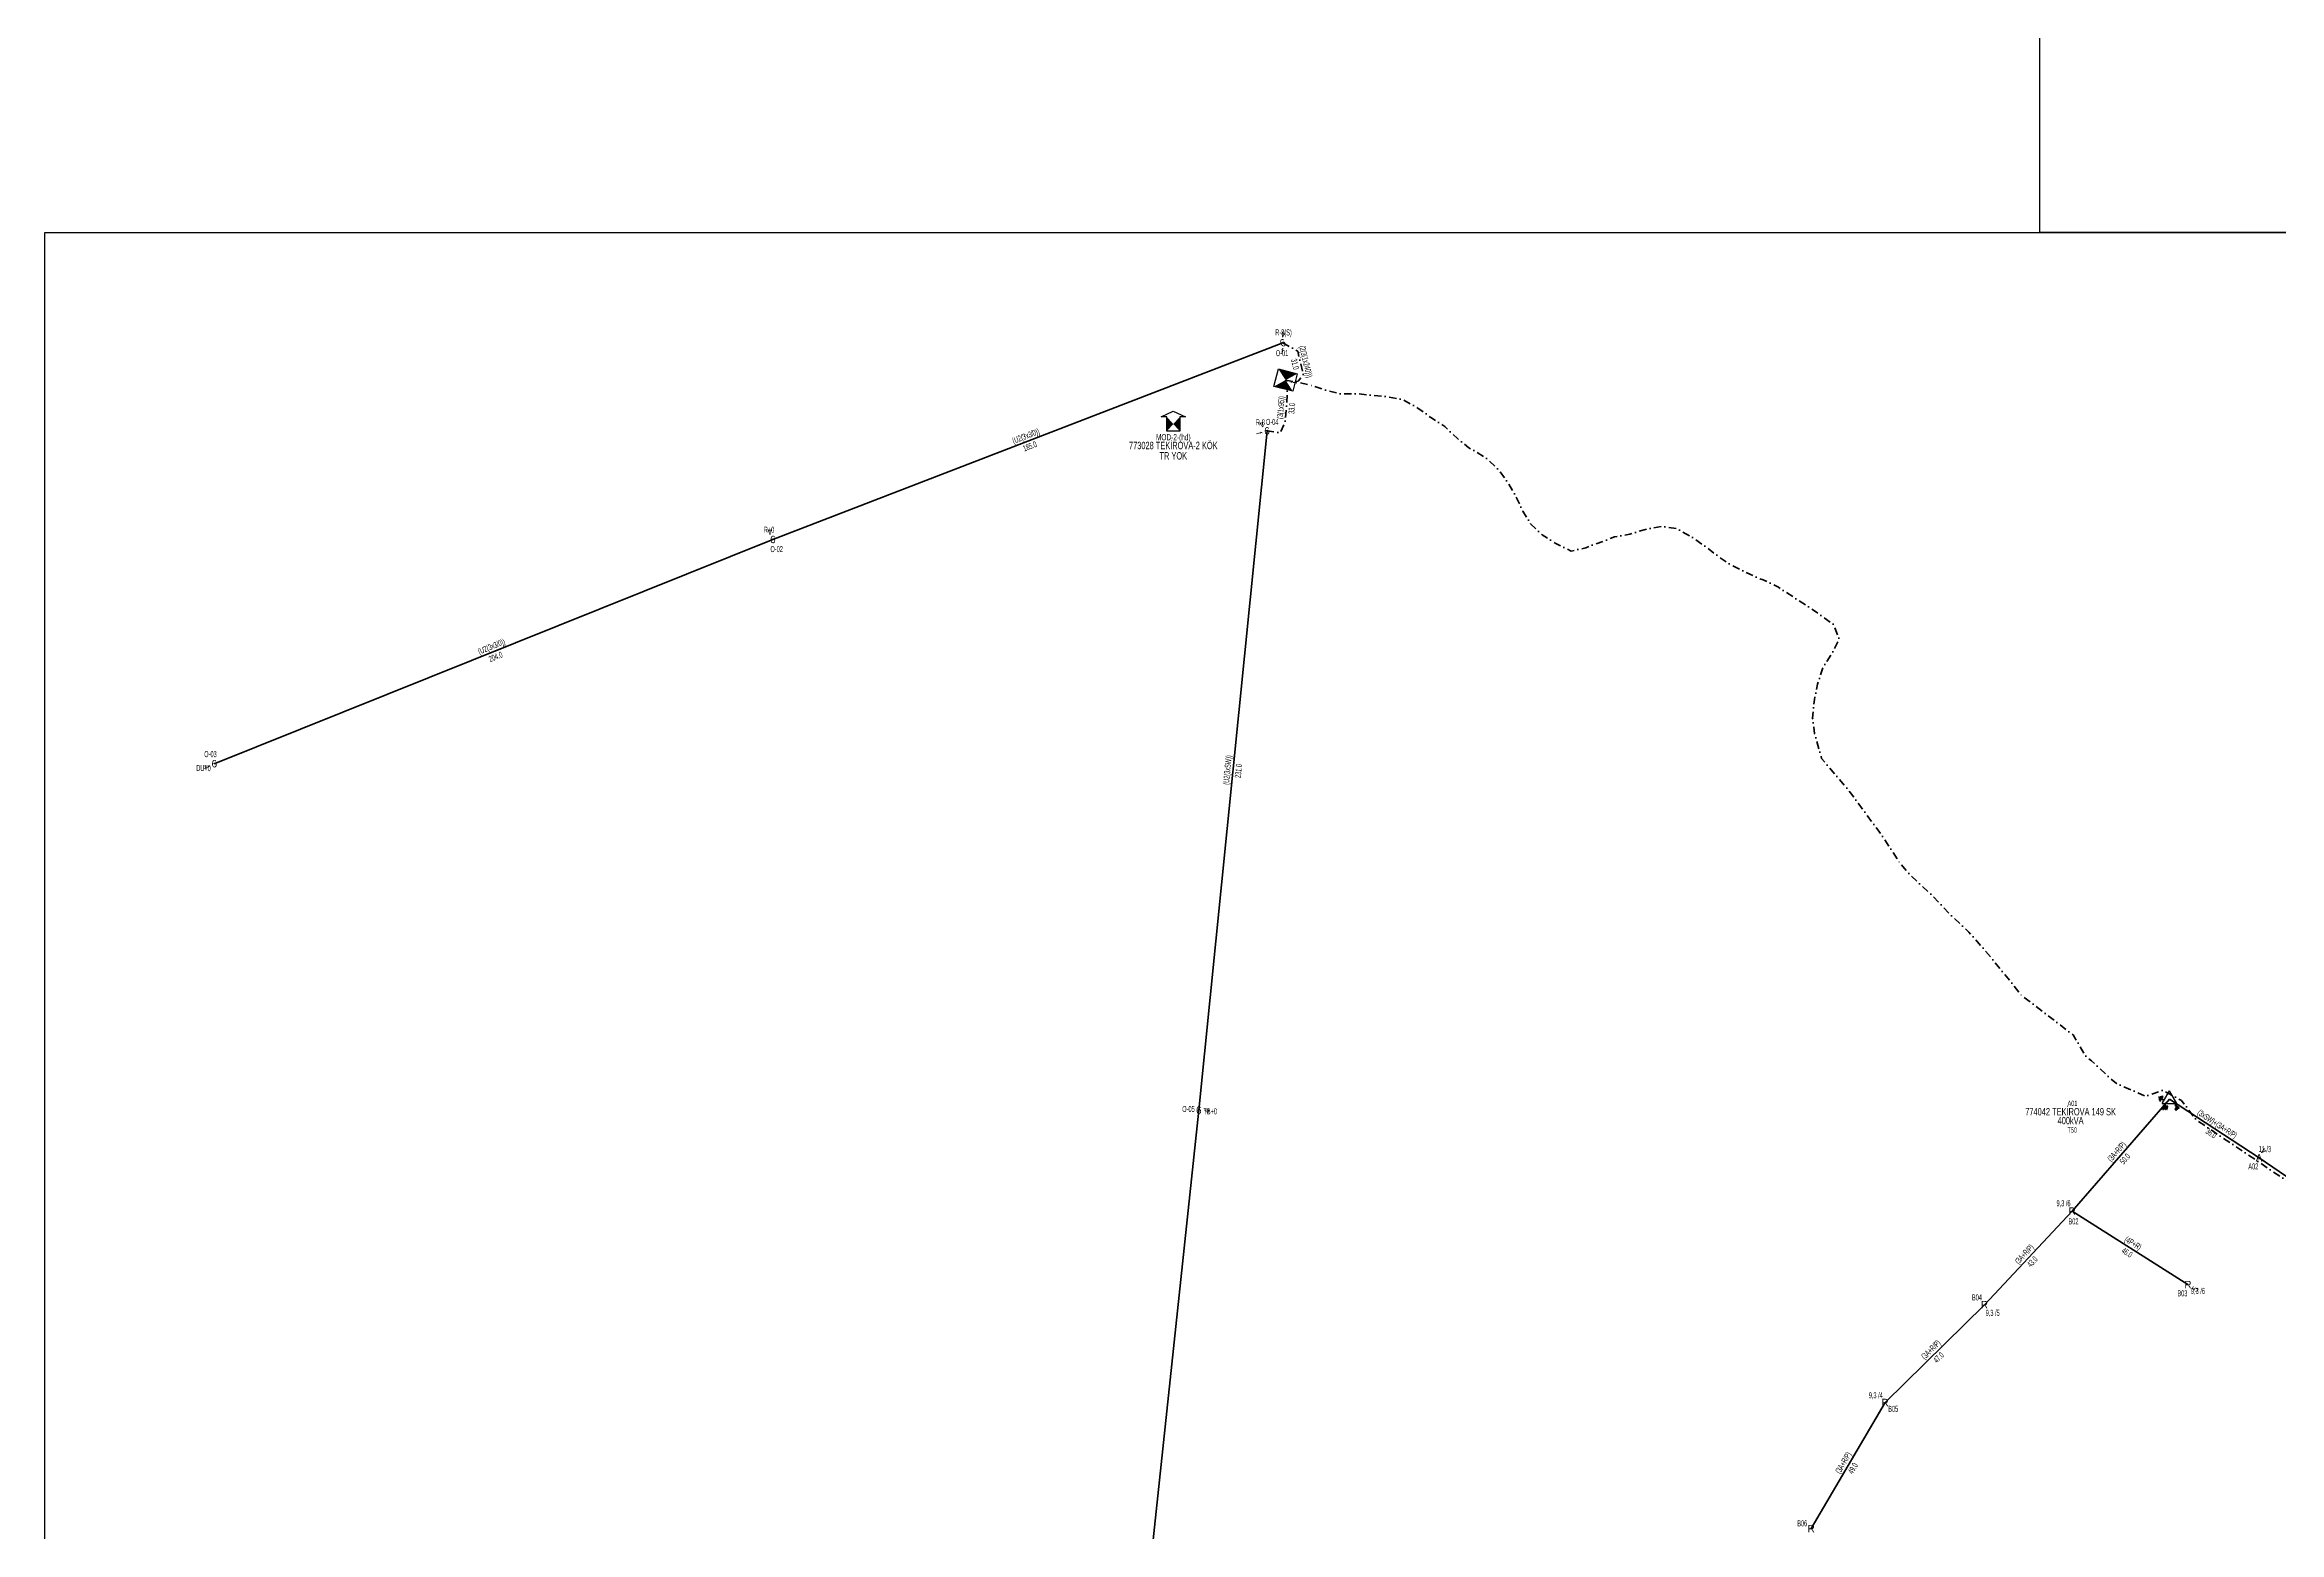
# Model space of a CAD drawing. Header units: millimetres. Extents: x 545573 to 547771, y 4041066 to 4042863.
# Drawn here: x 545573 to 546329, y 4041516 to 4042019 of the extents above; entities that cross this region are included whole.
import ezdxf
from ezdxf.enums import TextEntityAlignment as Align

# ---------------------------------------------------------------- set-up
doc = ezdxf.new("R2010")
doc.units = ezdxf.units.MM
doc.linetypes.add('DASHDOT', pattern=[5, 2.5, -1.25, 0, -1.25])
doc.layers.add('ANTET', color=250, linetype='Continuous')
for name, color, linetype, lineweight in [('DIREK_AG_MEVCUT', 120, 'Continuous', 25), ('DIREK_ENH_MEVCUT', 6, 'Continuous', 25), ('DIREK_OG_MEVCUT', 16, 'Continuous', 25), ('HAT_AG_HAVAI_MEVCUT', 126, 'Continuous', 50), ('HAT_ENH_HAVAI_MEVCUT', 6, 'Continuous', 70), ('HAT_ENH_YERALTI_MEVCUT', 6, 'DASHDOT', 70), ('HAT_OG_HAVAI_MEVCUT', 48, 'Continuous', 70), ('HAT_OG_YERALTI_YENI', 1, 'DASHDOT', 70), ('TRAFO_MEVCUT', 5, 'Continuous', 30), ('TRAFO_TADILAT_BYSK', 5, 'Continuous', 30)]:
    doc.layers.add(name, color=color, linetype=linetype, lineweight=lineweight)
doc.styles.add('Direk', font='B_CAD')
doc.styles.get("Standard").update_dxf_attribs({"font": 'Arial'})

# ---------------------------------------------------------------- blocks, each defined once
blk = doc.blocks.new('YIKYENYAP_BINA_KARE')
at = {"layer": 'TRAFO_TADILAT_BYSK', "linetype": 'Continuous'}
for p, q in [((-2.25, -2.25), (-2.25, 2.25)), ((-2.25, 2.25), (2.25, 2.25)), ((0, 1.8), (0, 2.7)), ((2.25, 2.25), (2.25, -2.25)), ((2.25, -2.25), (-2.25, -2.25))]:
    blk.add_line(p, q, dxfattribs=at)
for points in [[(-2.25, -2.25), (-2.25, 2.25), (0, 0)], [(0, 0), (2.25, -2.25), (2.25, 2.25)]]:
    blk.add_solid(points, dxfattribs=at)
blk = doc.blocks.new('YIKYENYAPMOD')
at = {"layer": 'TRAFO_TADILAT_BYSK', "linetype": 'Continuous'}
for p, q in [((-3.4, 2), (0, 3.6)), ((-1.8, 2), (-3.4, 2)), ((-1.8, -2), (-1.8, 2)), ((0, 3.6), (3.4, 2)), ((1.8, 2), (1.8, -2)), ((3.4, 2), (1.8, 2)), ((1.8, -2), (-1.8, -2))]:
    blk.add_line(p, q, dxfattribs=at)
for points in [[(-1.8, -2), (-1.8, 2), (0, 0)], [(0, 0), (1.8, -2), (1.8, 2)]]:
    blk.add_solid(points, dxfattribs=at)
blk = doc.blocks.new('MEV_DIREK')
h = blk.add_hatch(color=32)
h.paths.add_polyline_path([(-2.14, 0.97), (-2.35, 1.09), (-3.31, -0.55), (-3.09, -0.67), (-2.67, 0.06), (-1.89, -0.39), (-1.79, -0.22), (-2.56, 0.23)])
h.paths.add_polyline_path([(-3.46, -0.17), (-3.33, -0.25), (-2.61, 0.99), (-2.74, 1.06)])
h.paths.add_polyline_path([(-3.54, 0.29), (-3.41, 0.22), (-3.05, 0.82), (-3.18, 0.9)])
h.paths.add_polyline_path([(-3.58, 0.81), (-3.66, 0.68), (-3.53, 0.61), (-3.45, 0.74)])
h.paths.add_polyline_path([(-1.51, -2.34), (-2.26, -2.33), (-2.52, -3.47), (-2.42, -3.47), (-2.21, -2.53), (-1.91, -2.54), (-2.12, -3.47), (-2.02, -3.47), (-1.81, -2.54), (-1.51, -2.54), (-1.72, -3.47), (-1.62, -3.48), (-1.41, -2.54), (-1.11, -2.54), (-1.32, -3.48), (-1.22, -3.48), (-1.01, -2.54), (-0.71, -2.55), (-0.92, -3.48), (-0.82, -3.48), (-0.56, -2.35), (-1.31, -2.34), (-1.31, -1.44), (-1.51, -1.44)])
at = {"layer": 'TRAFO_MEVCUT'}
for points in [[(2.35, -1.57), (2.12, -1.92), (2.08, -1.44), (1.94, -1.44), (2.01, -2.32), (2.25, -1.96), (2.31, -2.67), (2.1, -2.67), (2.39, -2.87), (2.4, -2.86), (2.64, -2.49), (2.45, -2.63)], [(2.35, -1.57), (2.12, -1.92), (2.08, -1.44), (1.94, -1.44), (2.01, -2.32), (2.25, -1.96), (2.31, -2.67), (2.1, -2.67), (2.39, -2.87), (1.98, -3.19), (2.2, -3.79), (2.26, -3.74), (2.08, -3.26), (2.26, -3.13), (2.44, -3.6), (2.49, -3.56), (2.32, -3.08), (2.49, -2.94), (2.67, -3.42), (2.73, -3.38), (2.55, -2.9), (2.73, -2.76), (2.91, -3.24), (2.97, -3.2), (2.79, -2.72), (2.97, -2.58), (3.15, -3.06), (3.21, -3.01), (2.98, -2.42), (2.4, -2.86), (2.64, -2.49), (2.45, -2.63)], [(2.97, -2.58), (3.15, -3.06), (3.21, -3.01), (2.98, -2.42), (2.4, -2.86), (2.64, -2.49), (2.45, -2.63), (2.35, -1.57), (2.12, -1.92), (2.08, -1.44), (1.94, -1.44), (2.01, -2.32), (2.25, -1.96), (2.31, -2.67), (2.1, -2.67), (2.39, -2.87), (1.98, -3.19), (2.2, -3.79), (2.26, -3.74), (2.08, -3.26), (2.26, -3.13), (2.44, -3.6), (2.49, -3.56), (2.32, -3.08), (2.49, -2.94), (2.67, -3.42), (2.73, -3.38), (2.55, -2.9), (2.73, -2.76), (2.91, -3.24), (2.97, -3.2), (2.79, -2.72)]]:
    blk.add_hatch(color=32, dxfattribs=at).paths.add_polyline_path(points)
at = {"layer": 'TRAFO_MEVCUT', "linetype": 'Continuous'}
for p, q in [((-2.5, -1.44), (0, 2.89)), ((2.5, -1.44), (0, 2.89)), ((-2.5, -1.44), (2.5, -1.44))]:
    blk.add_line(p, q, dxfattribs=at)
at = {"layer": 'TRAFO_MEVCUT', "color": 32, "flags": 128}
blk.add_lwpolyline([(1.94, -1.44), (2.08, -1.44), (2.12, -1.92), (2.35, -1.57), (2.45, -2.63), (2.64, -2.49), (2.4, -2.86), (2.98, -2.42), (3.21, -3.01), (3.15, -3.06), (2.97, -2.58), (2.79, -2.72), (2.97, -3.2), (2.91, -3.24), (2.73, -2.76), (2.55, -2.9), (2.73, -3.38), (2.67, -3.42), (2.49, -2.94), (2.32, -3.08), (2.49, -3.56), (2.44, -3.6), (2.26, -3.13), (2.08, -3.26), (2.26, -3.74), (2.2, -3.79), (1.98, -3.19), (2.39, -2.87), (2.1, -2.67), (2.31, -2.67), (2.25, -1.96), (2.01, -2.32), (1.94, -1.44)], dxfattribs=at)
at = {"layer": 'TRAFO_TADILAT_BYSK', "color": 32, "flags": 128}
for points in [[(-3.53, 0.61), (-3.45, 0.74), (-3.58, 0.81), (-3.66, 0.68), (-3.53, 0.61)], [(-3.41, 0.22), (-3.05, 0.82), (-3.18, 0.9), (-3.54, 0.29), (-3.41, 0.22)], [(-3.33, -0.25), (-2.61, 0.99), (-2.74, 1.06), (-3.46, -0.17), (-3.33, -0.25)], [(-1.79, -0.22), (-2.56, 0.23), (-2.14, 0.97), (-2.35, 1.09), (-3.31, -0.55), (-3.09, -0.67), (-2.67, 0.06), (-1.89, -0.39), (-1.79, -0.22)], [(-1.31, -1.44), (-1.51, -1.44), (-1.51, -2.34), (-2.26, -2.33), (-2.52, -3.47), (-2.42, -3.47), (-2.21, -2.53), (-1.91, -2.54), (-2.12, -3.47), (-2.02, -3.47), (-1.81, -2.54), (-1.51, -2.54), (-1.72, -3.47), (-1.62, -3.48), (-1.41, -2.54), (-1.11, -2.54), (-1.32, -3.48), (-1.22, -3.48), (-1.01, -2.54), (-0.71, -2.55), (-0.92, -3.48), (-0.82, -3.48), (-0.56, -2.35), (-1.31, -2.34), (-1.31, -1.44)]]:
    blk.add_lwpolyline(points, dxfattribs=at)

msp = doc.modelspace()

# ---------------------------------------------------------------- linework, layer by layer
at = {"layer": 'ANTET', "flags": 128}
for points in [[(546248.06, 4041955.34), (546248.06, 4042835.34), (547573.06, 4042835.34), (547573.06, 4041955.34), (546248.06, 4041955.34)], [(545573.06, 4041075.34), (545573.06, 4041955.34), (547243.06, 4041955.34), (547243.06, 4041075.34), (545573.06, 4041075.34)]]:
    msp.add_lwpolyline(points, close=True, dxfattribs=at)
at = {"layer": 'HAT_AG_HAVAI_MEVCUT'}
for p, q in [((546291.94, 4041662.16), (546259.04, 4041624.34)), ((546229.33, 4041592.69), (546259.04, 4041624.34)), ((546259.04, 4041624.34), (546298.2, 4041599.49)), ((546195.72, 4041559.6), (546229.33, 4041592.69)), ((546170.72, 4041516.96), (546195.72, 4041559.6))]:
    msp.add_line(p, q, dxfattribs=at)
at = {"layer": 'HAT_ENH_HAVAI_MEVCUT'}
for p, q in [((545991.96, 4041918.08), (545819.43, 4041851.55)), ((545986.62, 4041888.29), (545963.54, 4041658.52)), ((545819.43, 4041851.55), (545630.45, 4041775.69)), ((545923.77, 4041284.52), (545963.54, 4041658.52))]:
    msp.add_line(p, q, dxfattribs=at)
at = {"layer": 'HAT_ENH_YERALTI_MEVCUT', "flags": 128}
for points in [[(545991.96, 4041918.08), (545996.99, 4041915.25), (545998.9, 4041907.35), (545997.13, 4041905.09), (545994.31, 4041904.88), (545992.9, 4041905.46)], [(545992.9, 4041905.46), (545993.52, 4041900.81), (545992.72, 4041891.25), (545991.14, 4041887.66), (545989.3, 4041887.91), (545986.62, 4041888.29)]]:
    msp.add_lwpolyline(points, dxfattribs=at)
at = {"layer": 'HAT_OG_HAVAI_MEVCUT'}
for p, q in [((546322.25, 4041642.37), (546291.94, 4041662.16)), ((546351.74, 4041622.25), (546322.25, 4041642.37))]:
    msp.add_line(p, q, dxfattribs=at)
at = {"layer": 'HAT_OG_YERALTI_YENI', "flags": 128}
msp.add_lwpolyline([(545992.9, 4041905.46), (545996.63, 4041904.8), (546001.61, 4041903.68), (546006.52, 4041902.03), (546011.47, 4041900.8), (546016.98, 4041900.84), (546027.02, 4041899.9), (546032.71, 4041898.8), (546037.68, 4041895.99), (546042.09, 4041892.77), (546046.8, 4041889.73), (546051.04, 4041885.66), (546054.95, 4041882.57), (546060.81, 4041879.05), (546065.12, 4041874.94), (546068.33, 4041870.5), (546070.93, 4041865.92), (546073.18, 4041861.12), (546075.81, 4041856.88), (546079.74, 4041853.08), (546084.15, 4041850.31), (546089.53, 4041847.6), (546094.53, 4041848.77), (546100.29, 4041850.92), (546104.24, 4041852.44), (546109.36, 4041853.35), (546114.69, 4041854.97), (546120.22, 4041856.01), (546125.29, 4041855.17), (546130.38, 4041852.35), (546135.04, 4041849.13), (546139.75, 4041845.46), (546144.04, 4041842.65), (546150.01, 4041839.82), (546153.14, 4041838.32), (546154.43, 4041837.89), (546159.62, 4041835.42), (546166.27, 4041831.06), (546169.21, 4041829.25), (546172.19, 4041827.16), (546178.34, 4041822.72), (546180.18, 4041817.86), (546177.5, 4041812.54), (546174.69, 4041808.1), (546172.87, 4041802.61), (546171.81, 4041797.38), (546171.2, 4041791.12), (546171.89, 4041785.83), (546174.27, 4041777.51), (546184.07, 4041765.85), (546194.15, 4041752.13), (546200.49, 4041742.49), (546203.96, 4041738.28), (546211.8, 4041731.01), (546217.8, 4041724.67), (546224.08, 4041718.68), (546229.28, 4041712.85), (546234.88, 4041706.02), (546241.78, 4041697.44), (546259.37, 4041683.94), (546263.75, 4041676.6), (546265.54, 4041675.19), (546271.09, 4041670.04), (546274.06, 4041667.46), (546283.93, 4041663.14), (546289.59, 4041665.22), (546295.98, 4041661.8), (546301.02, 4041655.19), (546331.53, 4041634.63), (546367.81, 4041609.33), (546381.64, 4041599.47), (546405.7, 4041582.7), (546415.46, 4041568.96), (546430.6, 4041576.35), (546461.48, 4041606.67), (546497.64, 4041643.87), (546532.6, 4041670.02), (546536.85, 4041678.72), (546534.77, 4041687.24), (546491.2, 4041746.91), (546453.99, 4041807.22), (546435.05, 4041864.81), (546437.14, 4041875.87), (546447.56, 4041886.58), (546493.7, 4041895.96), (546525.49, 4041902.76), (546541.69, 4041909.77), (546561.25, 4041923.24), (546586.03, 4041945.32), (546580.66, 4041952.58), (546548.71, 4042000.38), (546541.5, 4042001.33), (546532.46, 4042000.45), (546533.92, 4041992.94), (546534.94, 4041990.54), (546536.4, 4041988.75)], dxfattribs=at)

# ---------------------------------------------------------------- block references
at = {"layer": 'TRAFO_MEVCUT'}
msp.add_blockref('MEV_DIREK', (546291.94, 4041662.16), dxfattribs=at)
at = {"layer": 'TRAFO_TADILAT_BYSK', "linetype": 'ByBlock', "xscale": 1.355164, "yscale": 1.465505999999999, "rotation": 255.737316}
msp.add_blockref('YIKYENYAP_BINA_KARE', (545992.9, 4041905.46), dxfattribs=at)
at = {"layer": 'TRAFO_TADILAT_BYSK', "linetype": 'ByBlock', "xscale": 1.199999999999999, "yscale": 1.199999999999999}
msp.add_blockref('YIKYENYAPMOD', (545954.91, 4041890.6), dxfattribs=at)

# ---------------------------------------------------------------- texts
at = {"layer": 'DIREK_AG_MEVCUT', "width": 0.53}
for s, p in [('9,3 /6', (546256.11, 4041626.99)), ('B02', (546259.48, 4041620.87)), ('B04', (546226.82, 4041595.14)), ('B03', (546296.33, 4041596.54)), ('9,3 /6', (546301.59, 4041597.35)), ('9,3 /5', (546232.14, 4041589.94)), ('9,3 /4', (546192.58, 4041562.04)), ('B05', (546198.48, 4041557.45)), ('B06', (546167.71, 4041518.73))]:
    msp.add_text(s, height=2.05, dxfattribs=at).set_placement(p, align=Align.MIDDLE_CENTER)
at = {"layer": 'DIREK_AG_MEVCUT', "style": 'Direk'}
for p in [(546259.04, 4041624.34), (546298.2, 4041599.49), (546229.33, 4041592.69), (546195.72, 4041559.6), (546170.72, 4041516.96)]:
    msp.add_text('R', height=2.5, dxfattribs=at).set_placement(p, align=Align.MIDDLE_CENTER)
at = {"layer": 'DIREK_AG_MEVCUT', "color": 32, "style": 'Direk'}
msp.add_text('5', height=2, rotation=417.61154, dxfattribs=at).set_placement((546300.57, 4041597.99), align=Align.MIDDLE_CENTER)
at = {"layer": 'DIREK_ENH_MEVCUT', "linetype": 'ByBlock', "width": 0.53}
for s, p in [('R-8(S)', (545992.21, 4041921.6)), ('O-01', (545991.71, 4041914.59))]:
    msp.add_text(s, height=2.05, dxfattribs=at).set_placement(p, align=Align.MIDDLE_CENTER)
at = {"layer": 'DIREK_ENH_MEVCUT', "color": 32, "linetype": 'ByBlock', "style": 'Direk'}
msp.add_text('4', height=2, rotation=175.88035, dxfattribs=at).set_placement((545992.16, 4041920.87), align=Align.MIDDLE_CENTER)
at = {"layer": 'DIREK_ENH_MEVCUT', "linetype": 'ByBlock', "style": 'Direk'}
msp.add_text('6', height=2.5, rotation=20.80679, dxfattribs=at).set_placement((545991.96, 4041918.08), align=Align.MIDDLE_CENTER)
at = {"layer": 'DIREK_ENH_MEVCUT', "color": 32, "style": 'Direk'}
for s, rotation, p in [('f', 355.88035, (545991.76, 4041915.29)), ('4', 218.02618, (545984.89, 4041890.5)), ('f', 286.1448, (545983.93, 4041887.52)), ('4', 201.47951, (545818.4, 4041854.16)), ('4', 291.87318, (545627.85, 4041774.65)), ('4', 444.09712, (545966.32, 4041658.23))]:
    msp.add_text(s, height=2, rotation=rotation, dxfattribs=at).set_placement(p, align=Align.MIDDLE_CENTER)
at = {"layer": 'DIREK_ENH_MEVCUT', "width": 0.53}
for s, p in [('R-8', (545984.36, 4041891.18)), ('O-04', (545988.37, 4041891.32)), ('R+0', (545818.13, 4041854.84)), ('O-02', (545820.71, 4041848.3)), ('O-03', (545629.15, 4041778.94)), ('DU+0', (545626.8, 4041774.22)), ('O-05', (545960.05, 4041658.88)), ('TB+0', (545967.4, 4041658.12))]:
    msp.add_text(s, height=2.05, dxfattribs=at).set_placement(p, align=Align.MIDDLE_CENTER)
at = {"layer": 'DIREK_ENH_MEVCUT', "style": 'Direk'}
for p in [(545986.62, 4041888.29), (545819.43, 4041851.55), (545630.45, 4041775.69), (545963.54, 4041658.52)]:
    msp.add_text('6', height=2.5, dxfattribs=at).set_placement(p, align=Align.MIDDLE_CENTER)
at = {"layer": 'DIREK_OG_MEVCUT', "style": 'Direk'}
msp.add_text('A', height=2.5, dxfattribs=at).set_placement((546322.25, 4041642.37), align=Align.MIDDLE_CENTER)
at = {"layer": 'DIREK_OG_MEVCUT', "width": 0.53}
for s, p in [('11 /3', (546324.23, 4041645.32)), ('A02', (546320.31, 4041639.46))]:
    msp.add_text(s, height=2.05, dxfattribs=at).set_placement(p, align=Align.MIDDLE_CENTER)
at = {"layer": 'DIREK_OG_MEVCUT', "color": 32, "style": 'Direk'}
msp.add_text('4', height=2, rotation=146.27755, dxfattribs=at).set_placement((546323.81, 4041644.7), align=Align.MIDDLE_CENTER)
at = {"layer": 'HAT_AG_HAVAI_MEVCUT', "lineweight": 30, "width": 0.53}
for s, rotation, p in [('(3A+R/P)', 408.97916, (546274.85, 4041643.81, 273129.52)), ('(3A+R/P)', 46.81215, (546243.56, 4041609.1)), ('(4P+R)', 327.61154, (546279.08, 4041612.64)), ('(3A+R/P)', 44.55036, (546211.93, 4041576.75)), ('(3A+R/P)', 59.62594, (546182.49, 4041538.71))]:
    msp.add_text(s, height=2.05, rotation=rotation, dxfattribs=at).set_placement(p, align=Align.CENTER)
for s, rotation, p in [('50.0', 408.97916, (546276.13, 4041642.69, 273129.52)), ('46.0', 327.61154, (546278.16, 4041611.2)), ('43.0', 46.81215, (546244.8, 4041607.93)), ('47.0', 44.55036, (546213.12, 4041575.54)), ('49.0', 59.62594, (546183.95, 4041537.85))]:
    msp.add_text(s, height=2.05, rotation=rotation, dxfattribs=at).set_placement(p, align=Align.TOP_CENTER)
at = {"layer": 'HAT_ENH_HAVAI_MEVCUT', "lineweight": 30, "width": 0.53}
for s, rotation, p in [('(U2(3x3/0))', 381.08588, (545905.39, 4041885.61, 272909.71)), ('(U2(3x3/0))', 381.87318, (545724.62, 4041814.41)), ('(U2(3xSW))', 444.26339, (545974.23, 4041773.49))]:
    msp.add_text(s, height=2.05, rotation=rotation, dxfattribs=at).set_placement(p, align=Align.CENTER)
for s, rotation, p in [('185.0', 381.08588, (545906, 4041884.02, 272909.71)), ('204.0', 381.87318, (545725.25, 4041812.83)), ('231.0', 444.26339, (545975.92, 4041773.32))]:
    msp.add_text(s, height=2.05, rotation=rotation, dxfattribs=at).set_placement(p, align=Align.TOP_CENTER)
at = {"layer": 'HAT_ENH_YERALTI_MEVCUT', "lineweight": 30, "width": 0.53}
for s, rotation, p in [('(2(3(1x240)))', 283.55376, (545998.77, 4041911.5)), ('(3(1x95))', 445.25707, (545992.27, 4041896.1))]:
    msp.add_text(s, height=2.05, rotation=rotation, dxfattribs=at).set_placement(p, align=Align.CENTER)
for s, rotation, p in [('31.0', 283.55376, (545997.12, 4041911.1)), ('33.0', 445.25707, (545993.97, 4041895.96))]:
    msp.add_text(s, height=2.05, rotation=rotation, dxfattribs=at).set_placement(p, align=Align.TOP_CENTER)
at = {"layer": 'HAT_OG_HAVAI_MEVCUT', "lineweight": 30, "width": 0.53}
msp.add_text('(3xSW)+(3A+R/P)', height=2.05, rotation=326.86337, dxfattribs=at).set_placement((546307.56, 4041652.98), align=Align.CENTER)
msp.add_text('36.0', height=2.05, rotation=326.86337, dxfattribs=at).set_placement((546306.63, 4041651.56), align=Align.TOP_CENTER)
at = {"layer": 'TRAFO_MEVCUT', "width": 0.6}
for s, height, p in [('774042 TEKİROVA 149 SK', 2.5, (546258.5, 4041656.73)), ('400kVA', 2.5, (546258.5, 4041653.73)), ('A01', 1.8, (546259.13, 4041659.91))]:
    msp.add_text(s, height=height, dxfattribs=at).set_placement(p, align=Align.CENTER)
msp.add_text('T50', height=1.8, dxfattribs=at).set_placement((546259.06, 4041652.67), align=Align.TOP_CENTER)
at = {"layer": 'TRAFO_TADILAT_BYSK', "linetype": 'ByBlock', "width": 0.6}
for s, height, p in [('773028 TEKİROVA-2 KÖK', 2.5, (545954.91, 4041882.1)), ('MOD-2-(hd)', 2.1, (545954.91, 4041885.1)), ('TR YOK', 2.5, (545954.91, 4041878.6))]:
    msp.add_text(s, height=height, dxfattribs=at).set_placement(p, align=Align.CENTER)

doc.saveas('drawing.dxf')
